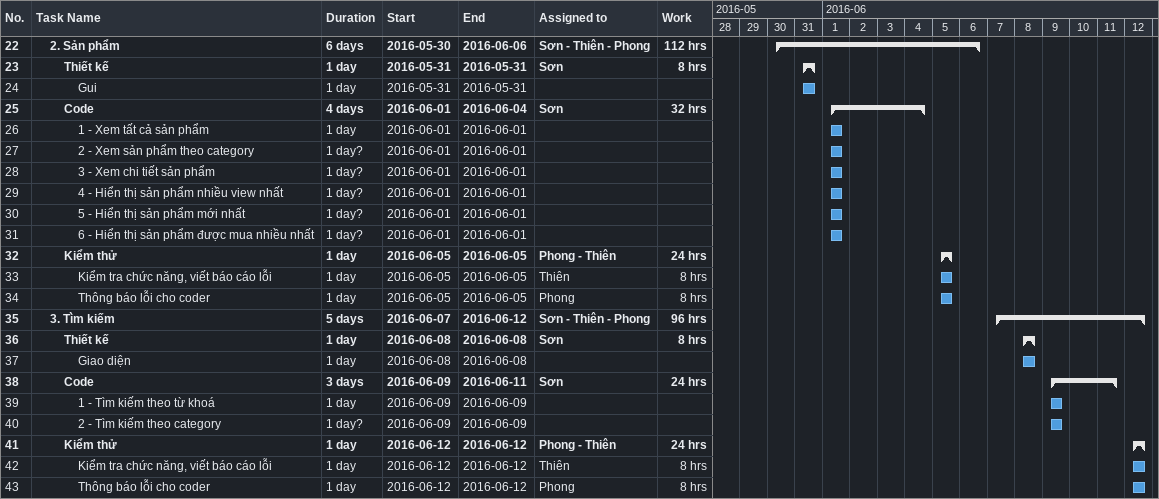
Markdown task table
| ID | Level | Task | Duration | Start | Finish | Resources | Work (h) |
|---|---|---|---|---|---|---|---|
| 22 | 2 | **2. Sản phẩm** | 6d | 2016-05-30 | 2016-06-06 | Sơn - Thiên - Phong | 112 |
| 23 | 3 | **Thiết kế** | 1d | 2016-05-31 | 2016-05-31 | Sơn | 8 |
| 24 | 4 | Gui | 1d | 2016-05-31 | 2016-05-31 |  |  |
| 25 | 3 | **Code** | 4d | 2016-06-01 | 2016-06-04 | Sơn | 32 |
| 26 | 4 | 1 - Xem tất cả sản phẩm | 1d | 2016-06-01 | 2016-06-01 |  |  |
| 27 | 4 | 2 - Xem sản phẩm theo category | 1d? | 2016-06-01 | 2016-06-01 |  |  |
| 28 | 4 | 3 - Xem chi tiết sản phẩm | 1d? | 2016-06-01 | 2016-06-01 |  |  |
| 29 | 4 | 4 - Hiển thị sản phẩm nhiều view nhất | 1d? | 2016-06-01 | 2016-06-01 |  |  |
| 30 | 4 | 5 - Hiển thị sản phẩm mới nhất | 1d? | 2016-06-01 | 2016-06-01 |  |  |
| 31 | 4 | 6 - Hiển thị sản phẩm được mua nhiều nhất | 1d? | 2016-06-01 | 2016-06-01 |  |  |
| 32 | 3 | **Kiểm thử** | 1d | 2016-06-05 | 2016-06-05 | Phong - Thiên | 24 |
| 33 | 4 | Kiểm tra chức năng, viết báo cáo lỗi | 1d | 2016-06-05 | 2016-06-05 | Thiên | 8 |
| 34 | 4 | Thông báo lỗi cho coder | 1d | 2016-06-05 | 2016-06-05 | Phong | 8 |
| 35 | 2 | **3. Tìm kiếm** | 5d | 2016-06-07 | 2016-06-12 | Sơn - Thiên - Phong | 96 |
| 36 | 3 | **Thiết kế** | 1d | 2016-06-08 | 2016-06-08 | Sơn | 8 |
| 37 | 4 | Giao diện | 1d | 2016-06-08 | 2016-06-08 |  |  |
| 38 | 3 | **Code** | 3d | 2016-06-09 | 2016-06-11 | Sơn | 24 |
| 39 | 4 | 1 - Tìm kiếm theo từ khoá | 1d | 2016-06-09 | 2016-06-09 |  |  |
| 40 | 4 | 2 - Tìm kiếm theo category | 1d? | 2016-06-09 | 2016-06-09 |  |  |
| 41 | 3 | **Kiểm thử** | 1d | 2016-06-12 | 2016-06-12 | Phong - Thiên | 24 |
| 42 | 4 | Kiểm tra chức năng, viết báo cáo lỗi | 1d | 2016-06-12 | 2016-06-12 | Thiên | 8 |
| 43 | 4 | Thông báo lỗi cho coder | 1d | 2016-06-12 | 2016-06-12 | Phong | 8 |
